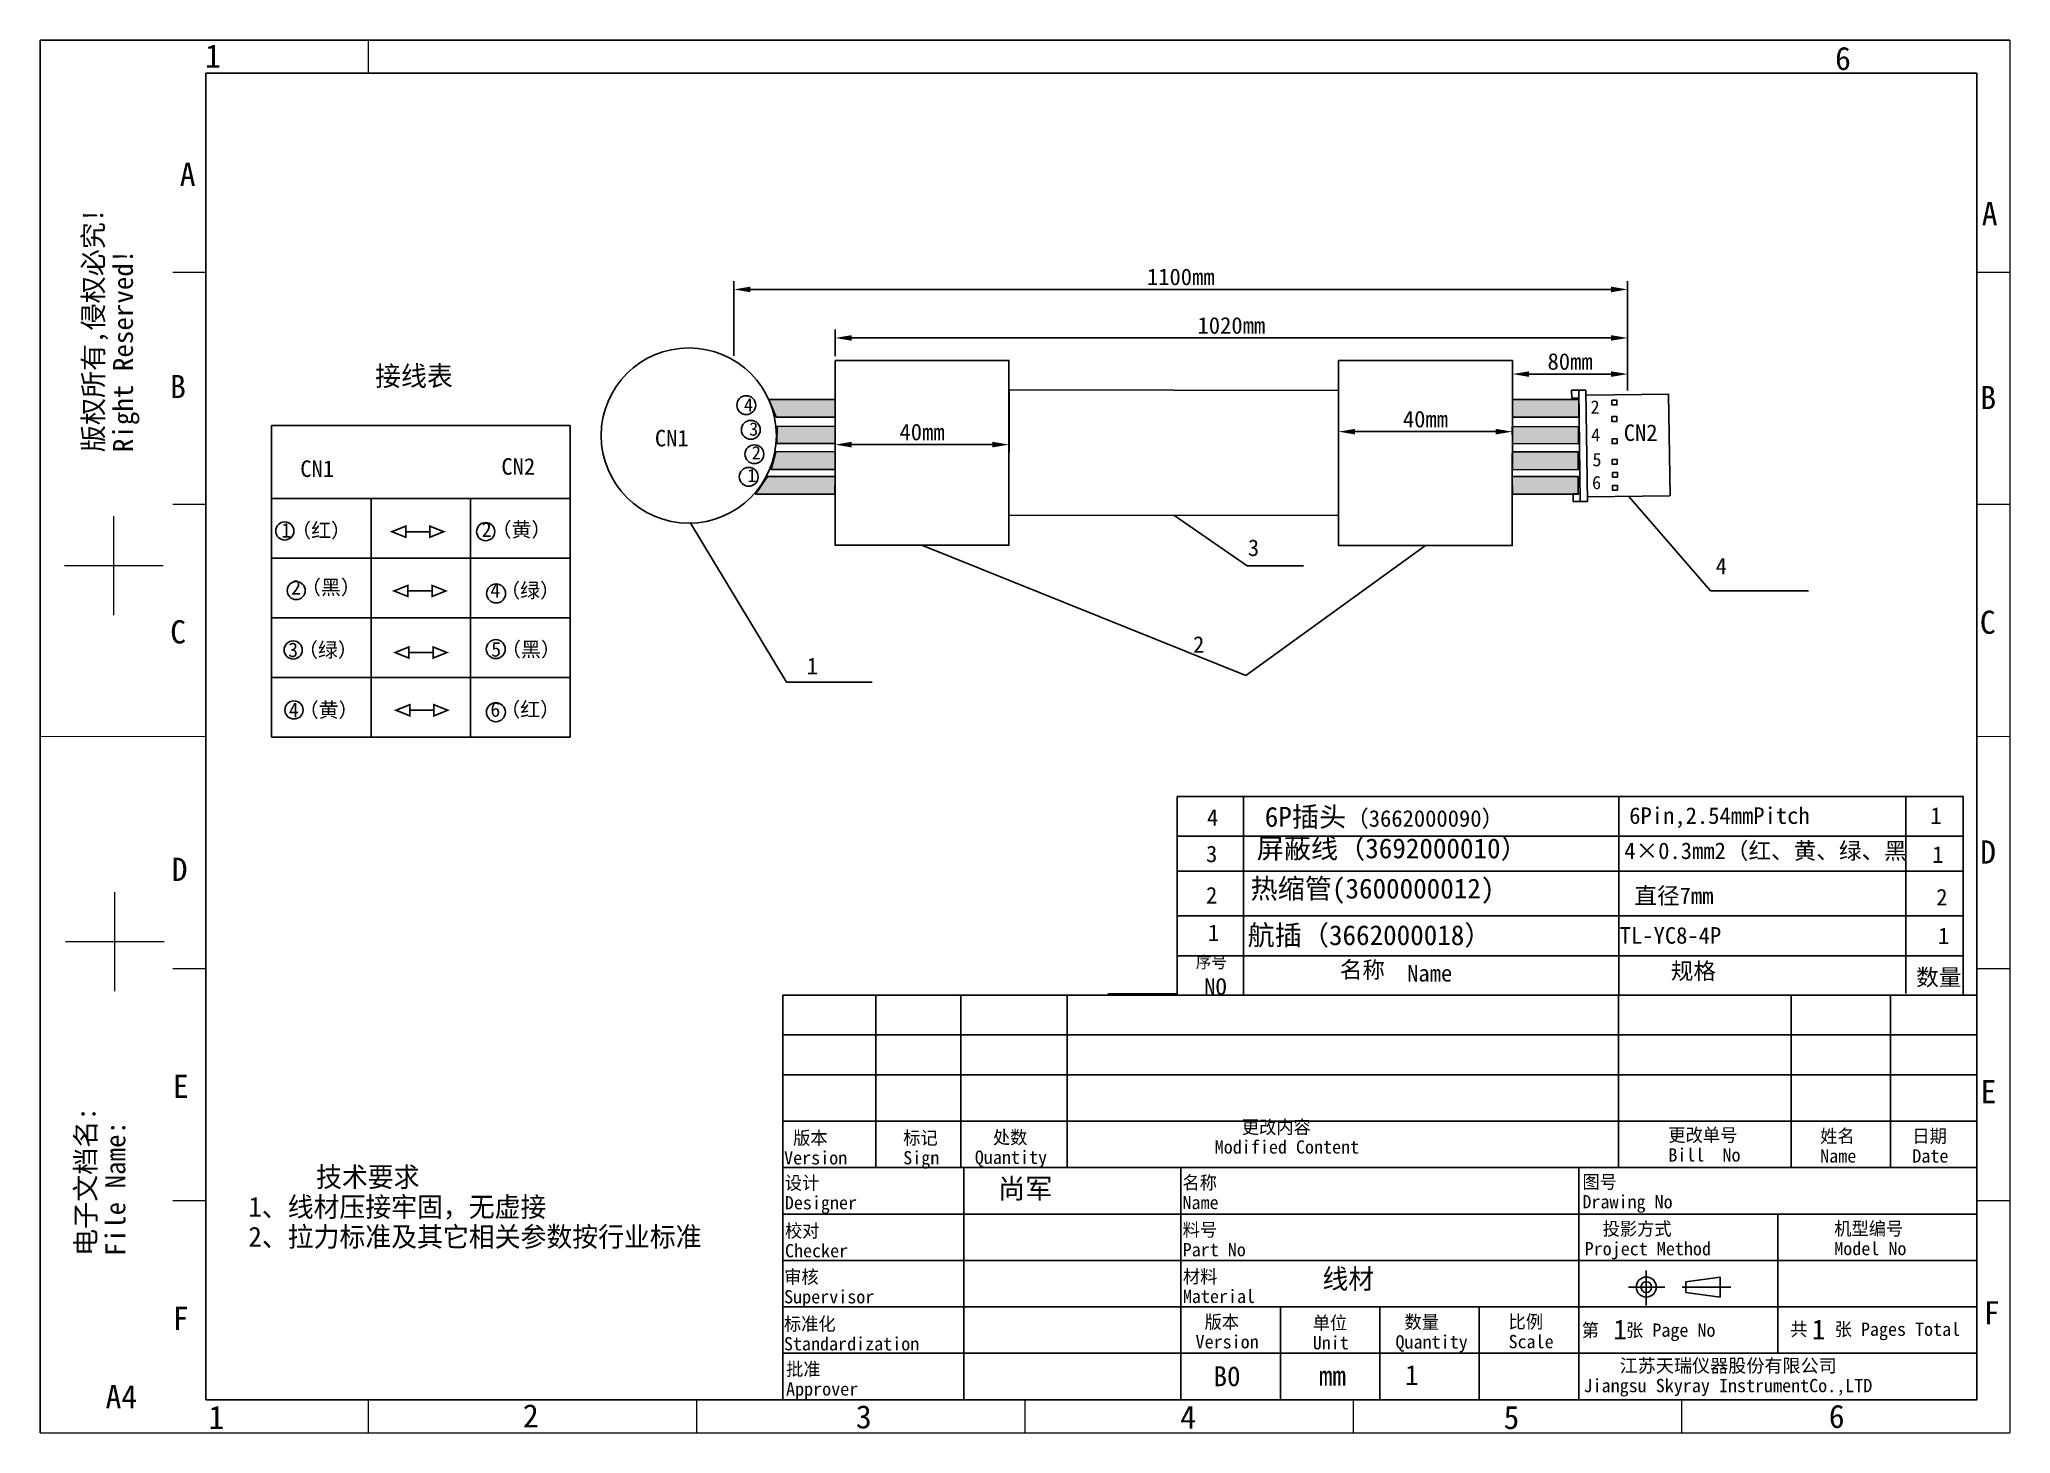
# Model space of a CAD drawing. Header units: millimetres. Extents: x 184 to 481, y 42 to 252.
import ezdxf

# ---------------------------------------------------------------- set-up
doc = ezdxf.new("R2010")
doc.units = ezdxf.units.MM
doc.styles.add('TEXTSTYLE_2', font='simfang_0.ttf')
doc.dimstyles.new('ISO-25', dxfattribs={"dimtxt": 2.5, "dimasz": 2.5, "dimexe": 1.25, "dimexo": 0.625, "dimtad": 1, "dimdsep": 46, "dimtxsty": 'Standard', "dimcen": 2.5, "dimadec": 0, "dimazin": 0, "dimtfac": 1, "dimtmove": 0, "dimatfit": 3, "dimfxl": 1, "dimarcsym": 0})

# ---------------------------------------------------------------- blocks, each defined once
blk = doc.blocks.new('*T49')
at = {"color": 0, "linetype": 'Continuous', "lineweight": -2}
for p, q in [((0, 0), (15, 0)), ((0, 0), (0, -11)), ((15, 0), (30, 0)), ((30, 0), (45, 0)), ((45, 0), (45, -11)), ((0, -11), (15, -11)), ((0, -11), (0, -20)), ((15, -11), (30, -11)), ((15, -11), (15, -20)), ((30, -11), (45, -11)), ((30, -11), (30, -20)), ((45, -11), (45, -20)), ((0, -20), (15, -20)), ((0, -20), (0, -29)), ((15, -20), (30, -20)), ((15, -20), (15, -29)), ((30, -20), (45, -20)), ((30, -20), (30, -29)), ((45, -20), (45, -29)), ((0, -29), (15, -29)), ((0, -29), (0, -38)), ((15, -29), (30, -29)), ((15, -29), (15, -38)), ((30, -29), (45, -29)), ((30, -29), (30, -38)), ((45, -29), (45, -38)), ((0, -38), (15, -38)), ((0, -38), (0, -47)), ((15, -38), (30, -38)), ((15, -38), (15, -47)), ((30, -38), (45, -38)), ((30, -38), (30, -47)), ((45, -38), (45, -47)), ((0, -47), (15, -47)), ((15, -47), (30, -47)), ((30, -47), (45, -47))]:
    blk.add_line(p, q, dxfattribs=at)
blk = doc.blocks.new('*D58')
at = {"color": 0, "lineweight": -2}
for p, q in [((288.66, 204.35), (288.66, 215.62)), ((291.16, 214.37), (420.93, 214.37)), ((423.43, 199.14), (423.43, 215.62))]:
    blk.add_line(p, q, dxfattribs=at)
at = {"color": 0}
for points in [[(291.16, 214.79), (291.16, 213.95), (288.66, 214.37)], [(420.93, 214.79), (420.93, 213.95), (423.43, 214.37)]]:
    blk.add_solid(points, dxfattribs=at)
at = {"layer": 'Defpoints', "color": 0}
for p in [(423.43, 214.37), (288.66, 203.72), (423.43, 198.51)]:
    blk.add_point(p, dxfattribs=at)
at = {"color": 0, "insert": (356.05, 216.25), "char_height": 2.5, "attachment_point": 5}
blk.add_mtext('1100mm', dxfattribs=at)
blk = doc.blocks.new('*D59')
at = {"color": 0, "lineweight": -2}
for p, q in [((303.93, 204.31), (303.93, 208.31)), ((423.43, 199.76), (423.43, 208.31)), ((306.43, 207.06), (420.93, 207.06))]:
    blk.add_line(p, q, dxfattribs=at)
at = {"color": 0}
for points in [[(306.43, 207.48), (306.43, 206.64), (303.93, 207.06)], [(420.93, 207.48), (420.93, 206.64), (423.43, 207.06)]]:
    blk.add_solid(points, dxfattribs=at)
at = {"layer": 'Defpoints', "color": 0}
for p in [(423.43, 207.06), (303.93, 203.68), (423.43, 199.14)]:
    blk.add_point(p, dxfattribs=at)
at = {"color": 0, "insert": (363.68, 208.93), "char_height": 2.5, "attachment_point": 5}
blk.add_mtext('1020mm', dxfattribs=at)
blk = doc.blocks.new('*D60')
at = {"color": 0, "lineweight": -2}
for p, q in [((330.15, 198.61), (330.15, 189.73)), ((303.93, 195.83), (303.93, 189.73)), ((306.43, 190.98), (327.65, 190.98))]:
    blk.add_line(p, q, dxfattribs=at)
at = {"color": 0}
for points in [[(306.43, 191.4), (306.43, 190.56), (303.93, 190.98)], [(327.65, 191.4), (327.65, 190.56), (330.15, 190.98)]]:
    blk.add_solid(points, dxfattribs=at)
at = {"layer": 'Defpoints', "color": 0}
for p in [(330.15, 199.24), (303.93, 196.46), (330.15, 190.98)]:
    blk.add_point(p, dxfattribs=at)
at = {"color": 0, "insert": (317.04, 192.86), "char_height": 2.5, "attachment_point": 5}
blk.add_mtext('40mm', dxfattribs=at)
blk = doc.blocks.new('*D61')
at = {"color": 0, "lineweight": -2}
for p, q in [((379.83, 190.35), (379.83, 194.18)), ((406.05, 190.33), (406.05, 194.18)), ((382.33, 192.93), (403.55, 192.93))]:
    blk.add_line(p, q, dxfattribs=at)
at = {"color": 0}
for points in [[(382.33, 193.35), (382.33, 192.51), (379.83, 192.93)], [(403.55, 193.35), (403.55, 192.51), (406.05, 192.93)]]:
    blk.add_solid(points, dxfattribs=at)
at = {"layer": 'Defpoints', "color": 0}
for p in [(406.05, 192.93), (379.83, 189.72), (406.05, 189.71)]:
    blk.add_point(p, dxfattribs=at)
at = {"color": 0, "insert": (392.94, 194.8), "char_height": 2.5, "attachment_point": 5}
blk.add_mtext('40mm', dxfattribs=at)
blk = doc.blocks.new('*D62')
at = {"color": 0, "lineweight": -2}
for p, q in [((406.06, 198.38), (406.06, 202.86)), ((423.43, 199.14), (423.43, 202.86)), ((408.56, 201.61), (420.93, 201.61))]:
    blk.add_line(p, q, dxfattribs=at)
at = {"color": 0}
for points in [[(408.56, 202.03), (408.56, 201.19), (406.06, 201.61)], [(420.93, 202.03), (420.93, 201.19), (423.43, 201.61)]]:
    blk.add_solid(points, dxfattribs=at)
at = {"layer": 'Defpoints', "color": 0}
for p in [(423.43, 201.61), (406.06, 197.76), (423.43, 198.51)]:
    blk.add_point(p, dxfattribs=at)
at = {"color": 0, "insert": (414.75, 203.49), "char_height": 2.5, "attachment_point": 5}
blk.add_mtext('80mm', dxfattribs=at)

msp = doc.modelspace()

# ---------------------------------------------------------------- hatches: boundary and pattern name
h = msp.add_hatch(color=256)
h.set_gradient(color1=(255, 255, 0), one_color=1, tint=1)
h.paths.add_polyline_path([(293.921, 197.794), (303.92, 197.789), (303.933, 195.131), (295.044, 195.134)])
h = msp.add_hatch(color=256)
h.set_gradient(color1=(255, 255, 0), one_color=1, tint=1)
h.paths.add_polyline_path([(416.058, 197.755), (406.059, 197.756), (406.044, 195.098), (416.046, 195.094)])
h = msp.add_hatch(color=256)
h.set_gradient(color1=(0, 255, 0), one_color=1, tint=1)
h.paths.add_polyline_path([(295.197, 193.734), (303.957, 193.707), (303.931, 191.153), (295.146, 191.152)])
h = msp.add_hatch(color=256)
h.set_gradient(color1=(0, 255, 0), one_color=1, tint=1)
h.paths.add_polyline_path([(416.005, 193.695), (406.019, 193.674), (406.044, 191.121), (416.023, 191.113)])
h = msp.add_hatch(color=256)
h.set_gradient(color1=(51, 51, 51), one_color=1, tint=1)
h.paths.add_polyline_path([(295.01, 189.908), (303.922, 189.918), (303.922, 187.243), (294.279, 187.235)])
h = msp.add_hatch(color=256)
h.set_gradient(color1=(51, 51, 51), one_color=1, tint=1)
h.paths.add_polyline_path([(415.974, 189.869), (406.051, 189.885), (406.051, 187.21), (415.973, 187.196)])
h = msp.add_hatch(color=256)
h.set_gradient(color1=(255, 0, 0), one_color=1, tint=1)
h.paths.add_polyline_path([(293.757, 186.194), (303.945, 186.193), (303.916, 183.525), (291.94, 183.525)])
h = msp.add_hatch(color=256)
h.set_gradient(color1=(255, 0, 0), one_color=1, tint=1)
h.paths.add_polyline_path([(415.967, 186.154), (406.027, 186.161), (406.053, 183.492), (415.987, 183.486)])

# ---------------------------------------------------------------- linework, layer by layer
at = {"linetype": 'Continuous'}
for p, q in [((184.064, 41.968), (184.064, 251.968)), ((184.064, 251.968), (481.064, 251.968)), ((209.064, 46.968), (209.064, 246.968)), ((209.064, 246.968), (476.064, 246.968)), ((476.064, 46.968), (476.064, 246.968)), ((296.064, 46.968), (296.064, 107.968)), ((296.064, 107.968), (476.064, 107.968)), ((310.075, 81.968), (310.075, 107.968)), ((322.911, 81.968), (322.911, 107.968)), ((338.93, 81.968), (338.93, 107.968)), ((422.064, 81.968), (422.064, 107.968)), ((448.064, 81.968), (448.064, 107.968)), ((463.064, 81.968), (463.064, 107.968)), ((296.064, 101.968), (476.064, 101.968)), ((296.064, 95.968), (476.064, 95.968)), ((296.064, 88.968), (476.064, 88.968)), ((296.064, 81.968), (476.064, 81.968)), ((323.334, 46.968), (323.334, 81.968)), ((356.064, 46.968), (356.064, 81.968)), ((416.064, 46.968), (416.064, 81.968)), ((296.064, 74.968), (476.064, 74.968)), ((446.064, 53.968), (446.064, 74.968)), ((296.064, 67.968), (476.064, 67.968)), ((426.239, 66.458), (426.239, 61.179)), ((437.401, 65.466), (432.226, 64.762)), ((437.401, 65.466), (437.401, 62.444)), ((423.556, 63.955), (429.015, 63.955)), ((431.656, 63.955), (439.01, 63.955)), ((432.226, 64.762), (432.226, 63.148)), ((432.226, 63.148), (437.401, 62.444)), ((296.064, 60.968), (476.064, 60.968)), ((371.064, 46.968), (371.064, 60.968)), ((386.064, 46.968), (386.064, 60.968)), ((401.064, 46.968), (401.064, 60.968)), ((296.064, 53.968), (476.064, 53.968)), ((209.064, 46.968), (476.064, 46.968))]:
    msp.add_line(p, q, dxfattribs=at)
at = {"color": 7, "linetype": 'Continuous'}
for p, q in [((414.981, 199.169), (417.141, 199.199)), ((414.997, 197.987), (414.981, 199.169)), ((416.061, 199.184), (416.286, 182.405)), ((417.141, 199.199), (417.366, 182.42)), ((416.077, 198.001), (414.997, 197.987)), ((417.151, 198.449), (429.713, 198.578)), ((429.609, 198.578), (429.816, 183.231)), ((416.27, 183.587), (415.19, 183.573)), ((415.206, 182.39), (415.19, 183.573)), ((415.206, 182.39), (417.366, 182.42)), ((417.357, 183.102), (429.812, 183.231))]:
    msp.add_line(p, q, dxfattribs=at)
for p, q in [((423.584, 183.166), (435.906, 168.93)), ((282.09, 179.212), (296.596, 155.137)), ((354.984, 180.33), (366.086, 172.692)), ((317.033, 175.795), (365.836, 156.181)), ((392.931, 175.771), (365.836, 156.181)), ((366.086, 172.692), (374.539, 172.692)), ((435.906, 168.93), (450.721, 168.93)), ((296.596, 155.137), (309.503, 155.137)), ((355.498, 126.672), (473.995, 126.672)), ((345.04, 108.168), (355.505, 108.168))]:
    msp.add_line(p, q)
at = {"linetype": 'Continuous', "lineweight": -3}
for p, q in [((355.505, 137.917), (473.995, 137.917)), ((355.505, 107.917), (355.505, 137.917)), ((365.505, 107.917), (365.505, 137.917)), ((422.106, 107.917), (422.106, 137.917)), ((465.381, 108.237), (465.381, 137.917)), ((473.995, 107.917), (473.995, 137.917)), ((476.064, 107.968), (476.064, 137.968)), ((355.505, 131.917), (473.995, 131.917)), ((355.505, 119.917), (473.995, 119.917)), ((355.505, 113.917), (473.995, 113.917))]:
    msp.add_line(p, q, dxfattribs=at)
at = {"linetype": 'Continuous', "lineweight": 0}
msp.add_line((322.614, 108.168), (322.614, 108.168), dxfattribs=at)
at = {"linetype": 'Continuous', "const_width": 0.2}
for points in [[(233.564, 246.968), (233.564, 251.968)], [(481.064, 41.968), (481.064, 251.968)], [(209.064, 216.968), (204.064, 216.968)], [(476.064, 216.968), (481.064, 216.968)], [(209.064, 181.968), (204.064, 181.968)], [(476.064, 181.968), (481.064, 181.968)], [(195.181, 180.192), (195.181, 165.236)], [(187.703, 172.714), (202.659, 172.714)], [(209.064, 146.968), (184.064, 146.968)], [(476.064, 146.968), (481.064, 146.968)], [(195.328, 123.505), (195.328, 108.548)], [(187.85, 116.026), (202.806, 116.026)], [(209.064, 111.968), (204.064, 111.968)], [(476.064, 111.968), (481.064, 111.968)], [(209.064, 76.968), (204.064, 76.968)], [(476.064, 76.968), (481.064, 76.968)], [(233.564, 46.968), (233.564, 41.968)], [(283.064, 46.968), (283.064, 41.968)], [(332.564, 46.968), (332.564, 41.968)], [(382.064, 46.968), (382.064, 41.968)], [(431.564, 46.968), (431.564, 41.968)], [(184.064, 41.968), (481.064, 41.968)]]:
    msp.add_lwpolyline(points, dxfattribs=at)
for points in [[(303.927, 203.681), (330.14, 203.681), (330.14, 175.795), (303.927, 175.795)], [(406.056, 203.648), (379.843, 203.665), (379.825, 175.779), (406.038, 175.762)], [(330.152, 199.236), (379.828, 199.122), (379.828, 180.309), (330.14, 180.35)], [(293.921, 197.794), (303.92, 197.789), (303.933, 195.131), (295.044, 195.134)], [(416.058, 197.755), (406.059, 197.756), (406.044, 195.098), (416.046, 195.094)], [(421.06, 197.67), (421.819, 197.67), (421.819, 196.962), (421.06, 196.962)], [(295.197, 193.734), (303.957, 193.707), (303.931, 191.153), (295.146, 191.152)], [(416.005, 193.695), (406.019, 193.674), (406.044, 191.121), (416.023, 191.113)], [(421.06, 195.192), (421.819, 195.192), (421.819, 194.483), (421.06, 194.483)], [(421.077, 191.847), (421.837, 191.847), (421.837, 191.139), (421.077, 191.139)], [(295.01, 189.908), (303.922, 189.918), (303.922, 187.243), (294.279, 187.235)], [(415.974, 189.869), (406.051, 189.885), (406.051, 187.21), (415.973, 187.196)], [(421.077, 188.745), (421.837, 188.745), (421.837, 188.037), (421.077, 188.037)], [(293.757, 186.194), (303.945, 186.193), (303.916, 183.525), (291.94, 183.525)], [(415.967, 186.154), (406.027, 186.161), (406.053, 183.492), (415.987, 183.486)], [(421.124, 184.828), (421.884, 184.828), (421.884, 184.12), (421.124, 184.12)], [(421.155, 186.785), (421.914, 186.785), (421.914, 186.077), (421.155, 186.077)]]:
    msp.add_lwpolyline(points, close=True)
at = {"color": 7, "linetype": 'Continuous', "const_width": 0.25}
for points in [[(237.108, 177.847), (239.192, 178.68), (239.192, 177.014), (237.108, 177.847)], [(242.838, 177.014), (242.838, 178.68), (244.921, 177.847), (242.838, 177.014)], [(239.192, 177.847), (242.838, 177.847)], [(237.434, 168.913), (239.517, 169.746), (239.517, 168.08), (237.434, 168.913)], [(243.163, 168.08), (243.163, 169.746), (245.246, 168.913), (243.163, 168.08)], [(239.517, 168.913), (243.163, 168.913)], [(237.589, 159.628), (239.672, 160.462), (239.672, 158.795), (237.589, 159.628)], [(243.318, 158.795), (243.318, 160.462), (245.401, 159.628), (243.318, 158.795)], [(239.672, 159.628), (243.318, 159.628)], [(237.719, 150.928), (239.802, 151.761), (239.802, 150.094), (237.719, 150.928)], [(243.448, 150.094), (243.448, 151.761), (245.531, 150.928), (243.448, 150.094)], [(239.802, 150.928), (243.448, 150.928)]]:
    msp.add_lwpolyline(points, dxfattribs=at)
for centre, radius in [((281.867, 192.346), 13.213), ((290.537, 196.93), 1.42), ((291.222, 193.213), 1.42), ((291.761, 189.527), 1.42), ((290.908, 186.125), 1.42)]:
    msp.add_circle(centre, radius)
at = {"color": 7, "linetype": 'Continuous'}
for centre, radius in [((220.959, 177.962), 1.368), ((251.257, 177.859), 1.368), ((222.684, 168.972), 1.368), ((252.818, 168.533), 1.431), ((222.227, 160.015), 1.368), ((252.77, 160.145), 1.431), ((222.348, 150.975), 1.368), ((252.785, 150.629), 1.431)]:
    msp.add_circle(centre, radius, dxfattribs=at)
at = {"linetype": 'Continuous'}
for radius in [1.511, 0.807]:
    msp.add_circle((426.239, 63.955), radius, dxfattribs=at)

# ---------------------------------------------------------------- block references
msp.add_blockref('*T49', (218.964, 193.875))

# ---------------------------------------------------------------- texts
at = {"linetype": 'Continuous', "char_height": 3.5, "line_spacing_factor": 0.9, "style": 'TEXTSTYLE_2'}
for s, insert, width, attachment_point in [('1', (208.941, 251.314), 2.42804, 1), ('6', (454.707, 250.958), 2.42804, 1), ('A', (207.504, 233.47), 2.42804, 3), ('A', (476.819, 227.556), 2.42804, 1), ('B', (203.669, 201.48), 2.42804, 1), ('B', (476.607, 199.824), 2.42804, 1), ('C', (203.681, 164.502), 2.42804, 1), ('C', (476.528, 165.952), 2.42804, 1), ('D\\P ', (476.587, 131.305), 2.42804, 1), ('D', (203.912, 128.69), 2.42804, 1), ('E', (204.085, 95.969), 2.42804, 1), ('E', (476.657, 95.161), 2.42804, 1), ('F', (204.067, 60.983), 2.42804, 1), ('F', (477.131, 61.829), 2.42804, 1), ('A4', (193.939, 49.198), 4.85609, 1), ('1', (209.456, 46.072), 2.42804, 1), ('2', (256.86, 46.296), 2.42804, 1), ('3', (307.067, 46.147), 2.42804, 1), ('4', (355.967, 46.099), 2.42804, 1), ('5', (404.714, 46.051), 2.42804, 1), ('6', (453.758, 46.218), 2.42804, 1)]:
    msp.add_mtext(s, dxfattribs=dict(at, insert=insert, width=width, attachment_point=attachment_point))
at = {"linetype": 'Continuous', "attachment_point": 1, "rotation": 90, "line_spacing_factor": 0.9, "style": 'TEXTSTYLE_2'}
for s, insert, char_height, width in [('版权所有,侵权必究!\\PRight Reserved!', (190.581, 189.842), 2.99125, 37.26366), ('电子文档名:\\PFile Name:', (189.434, 68.65), 2.9912, 22.77101)]:
    msp.add_mtext(s, dxfattribs=dict(at, insert=insert, char_height=char_height, width=width))
at = {"color": 7, "linetype": 'Continuous', "attachment_point": 1, "line_spacing_factor": 0.9}
for s, insert, char_height, width in [('接线表', (234.586, 202.82), 3, 12.45387), ('CN1', (276.755, 193.201), 2.5, 5.20295), ('CN2', (422.84, 194.02), 2.5, 5.20295), ('CN1', (223.294, 188.598), 2.5, 5.20295), ('CN2', (253.608, 188.929), 2.5, 5.20295), ('1{\\fSimSun|b0|i0|c134|p2;（红）}', (220.433, 179.147), 2.2, 14.69559), ('2{\\fSimSun|b0|i0|c134|p2;（黄）}', (250.643, 179.265), 2.2, 14.69559), ('2{\\fSimSun|b0|i0|c134|p2;（黑）}', (221.918, 170.565), 2.2, 12.18524), ('4{\\fSimSun|b0|i0|c134|p2;（绿）}', (251.947, 170.091), 2.2, 12.18524), ('3{\\fSimSun|b0|i0|c134|p2;（绿）}', (221.465, 161.133), 2.2, 12.18524), ('5{\\fSimSun|b0|i0|c134|p2;（黑）}', (252.078, 161.206), 2.2, 12.18524), ('4{\\fSimSun|b0|i0|c134|p2;（黄）}', (221.566, 152.08), 2.2, 15.22952), ('6{\\fSimSun|b0|i0|c134|p2;（红）}', (251.959, 152.142), 2.2, 15.22952)]:
    msp.add_mtext(s, dxfattribs=dict(at, insert=insert, char_height=char_height, width=width))
at = {"attachment_point": 1}
for s, insert, char_height, width in [('{\\fSimSun|b0|i0|c134|p2;4}', (290.19, 197.958), 2, 1.08077), ('{\\fSimSun|b0|i0|c134|p2;2}', (417.842, 197.642), 2, 1.67387), ('{\\fSimSun|b0|i0|c134|p2;3}', (290.978, 194.325), 2, 1.08077), ('{\\fSimSun|b0|i0|c134|p2;4}', (417.933, 193.453), 2, 1.67387), ('{\\fSimSun|b0|i0|c134|p2;2}', (291.375, 190.755), 2, 1.08077), ('{\\fSimSun|b0|i0|c134|p2;1}', (290.711, 187.33), 2, 1.08077), ('{\\fSimSun|b0|i0|c134|p2;5}', (418.123, 189.709), 2, 1.67387), ('{\\fSimSun|b0|i0|c134|p2;6}', (418.063, 186.26), 2, 1.67387), ('   \\P  3', (362.763, 180.842), 2.5, 13.46078), ('   \\P 4', (435.003, 178.091), 2.5, 13.46078), ('   \\P 2', (356.203, 166.253), 2.5, 13.46078), ('   \\P   1', (294.546, 163.021), 2.5, 13.46078), ('{\\fSimSun|b0|i0|c134|p2;\\H1.2x;6P插头\\fFangSong_GB2312|b0|i0|c134|p49;\\H0.8333x;（}3662000090{\\fFangSong_GB2312|b0|i0|c134|p49;）}', (368.718, 136.36), 2.5, 43.40085), ('{\\fSimSun|b0|i0|c134|p2;4}', (360.007, 136.016), 2.5, 4.48889), ('6Pin,2.54mmPitch', (423.666, 136.291), 2.5, 34.5625), ('{\\fSimSun|b0|i0|c134|p2;屏蔽线（\\fSimSun|b0|i0|c0|p2;3692000010\\fSimSun|b0|i0|c134|p2;）}', (367.496, 131.603), 3, 52.764), ('{\\fSimSun|b0|i0|c0|p2;4×0.3mm2\\fSimSun|b0|i0|c134|p2;（红、黄、绿、黑}', (422.93, 130.992), 2.5, 45.00735), ('{\\fSimSun|b0|i0|c0|p2;3}', (359.859, 130.518), 2.5, 4.48889), ('{\\fSimSun|b0|i0|c0|p2;2}', (359.859, 124.288), 2.5, 4.48889), ('{\\fSimSun|b0|i0|c134|p2;直径\\fSimSun|b0|i0|c0|p2;7mm}', (424.444, 124.211), 2.5, 24.62788), ('{\\fFangSong_GB2312|b0|i0|c134|p49;航插（3662000018）}', (366.123, 118.516), 3, 51.75895), ('{\\fSimSun|b0|i0|c0|p2;1}', (360.149, 118.635), 2.5, 4.48889), ('TL-YC8-4P', (422.236, 118.232), 2.5, 38.45404)]:
    msp.add_mtext(s, dxfattribs=dict(at, insert=insert, char_height=char_height, width=width))
at = {"linetype": 'Continuous', "lineweight": -3, "char_height": 2.5, "attachment_point": 1}
for s, insert, width in [('{\\fSimSun|b0|i0|c0|p2;1}', (469.068, 136.288), 3.82703), ('{\\fSimSun|b0|i0|c0|p2;1}', (469.348, 130.417), 3.82703), ('{\\fSimSun|b0|i0|c134|p2;2}', (469.957, 123.993), 3.72973), ('{\\fSimSun|b0|i0|c134|p2;1}', (470.222, 118.16), 3.72973), ('{\\fSimSun|b0|i0|c0|p2;NO}', (359.592, 110.503), 4.04324), ('{\\fSimSun|b0|i0|c0|p2;Name}', (390.177, 112.527), 6.81081)]:
    msp.add_mtext(s, dxfattribs=dict(at, insert=insert, width=width))
at = {"linetype": 'Continuous', "attachment_point": 1, "line_spacing_factor": 0.9}
for s, insert, char_height, width in [('{\\fSimSun|b0|i0|c134|p2;热缩管(3600000012)}', (366.569, 125.544), 3, 44.47994), ('   更改内容\\PModified Content', (361.171, 89.082), 2, 45.80974), (' 版本\\PVersion', (296.24, 87.448), 2, 9.71218), ('标记\\PSign', (314.205, 87.459), 2, 10.61752), ('  处数\\PQuantity', (325.001, 87.53), 2, 14.09474), ('更改单号\\PBill  No', (429.568, 87.88), 2, 18.15195), ('姓名\\PName', (452.464, 87.728), 2, 5.54982), ('日期\\PDate', (466.35, 87.728), 2, 5.54982), ('     技术要求\\P1、线材压接牢固，无虚接\\P2、拉力标准及其它相关参数按行业标准\\P ', (215.463, 82.052), 3, 72.65314), ('设计\\PDesigner', (296.349, 80.675), 2, 11.09963), ('{\\fSimSun|b0|i0|c134|p2;尚军}', (328.515, 80.316), 3, 22.85978), ('名称\\PName', (356.306, 80.705), 2, 5.54982), ('图号\\PDrawing No', (416.609, 80.821), 2, 23.83262), ('校对\\PChecker', (296.378, 73.442), 2, 9.71218), ('料号\\PPart No', (356.339, 73.597), 2, 9.71218), ('  投影方式\\PProject Method', (416.94, 73.745), 2, 29.17821), ('机型编号\\PModel No', (454.58, 73.769), 2, 11.09963), ('审核\\PSupervisor', (296.246, 66.499), 2, 13.87454), ('材料\\PMaterial', (356.367, 66.558), 2, 11.09963), ('线材', (377.413, 66.709), 3, 8.30258), ('标准化\\PStandardization', (296.215, 59.409), 2, 20.81181), (' 版本\\PVersion', (358.278, 59.71), 2, 9.71218), ('单位\\PUnit', (375.952, 59.565), 2, 5.54982), (' 数量\\PQuantity', (388.427, 59.695), 2, 11.09963), ('比例\\PScale', (405.473, 59.736), 2, 6.93727), ('第   张 Page No', (416.507, 58.465), 2, 28.79031), ('1', (421.278, 59.053), 3, 2.08118), ('共   张 Pages Total', (447.956, 58.603), 2, 26.34686), ('1', (451.19, 59.053), 3, 2.08118), ('批准\\PApprover', (296.539, 52.592), 2, 11.09963), ('B0', (360.986, 52.012), 3, 4.16236), ('mm', (376.87, 52.084), 3, 4.16236), ('1', (389.863, 52.184), 3, 2.08118), ('    {\\fFangSong_GB2312|b0|i0|c134|p49;江苏天瑞仪器股份有限公司}\\PJiangsu Skyray InstrumentCo.,LTD', (416.782, 53.109), 2, 61.46143)]:
    msp.add_mtext(s, dxfattribs=dict(at, insert=insert, char_height=char_height, width=width))
at = {"color": 7, "linetype": 'Continuous', "lineweight": -3, "attachment_point": 1}
for s, insert, char_height, width in [('序号', (358.33, 113.866), 1.8, 9.69265), ('{\\fSimSun|b0|i0|c134|p2;名称}', (380.013, 113.05), 2.5, 11.06526), ('{\\fSimSun|b0|i0|c134|p2;规格}', (429.937, 112.87), 2.5, 12.06), ('{\\fSimSun|b0|i0|c134|p2;数量}', (466.936, 111.913), 2.5, 9.42222)]:
    msp.add_mtext(s, dxfattribs=dict(at, insert=insert, char_height=char_height, width=width))

# ---------------------------------------------------------------- dimensions: what is measured, and where the dimension line sits
for base, p1, p2, text, picture, middle in [((423.432, 214.37), (288.662, 203.725), (423.432, 198.513), '1100mm', '*D58', (356.047, 216.245)), ((423.432, 207.059), (303.927, 203.681), (423.432, 199.138), '1020mm', '*D59', (363.679, 208.934)), ((423.432, 201.612), (406.059, 197.756), (423.432, 198.513), '80mm', '*D62', (414.745, 203.487)), ((330.152, 190.981), (303.927, 196.457), (330.152, 199.236), '40mm', '*D60', (317.039, 192.856)), ((406.047, 192.929), (379.834, 189.722), (406.047, 189.705), '40mm', '*D61', (392.94, 194.804))]:
    dim = msp.add_linear_dim(base=base, p1=p1, p2=p2, text=text, dimstyle='ISO-25')
    dim.commit()
    dim.dimension.update_dxf_attribs({"geometry": picture, "text_midpoint": middle})

doc.saveas('drawing.dxf')
